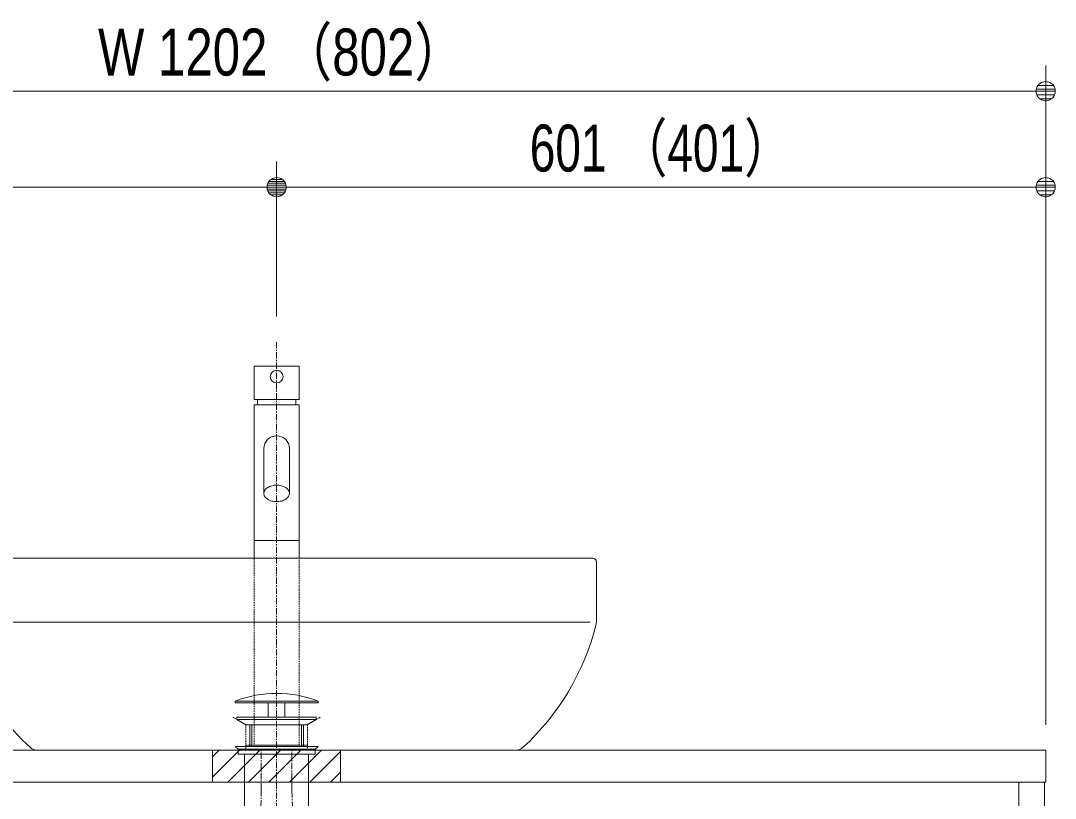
# Model space of a CAD drawing. Units: millimetres, scale not verified. Extents: x -6062 to 6062, y -3045 to 3045.
# Drawn here: x -4922 to -4114, y -1418 to -810 of the extents above; entities that cross this region are included whole.
import ezdxf
from ezdxf.enums import TextEntityAlignment as Align

# ---------------------------------------------------------------- set-up
doc = ezdxf.new("R2010")
doc.units = ezdxf.units.MM
doc.header["$LTSCALE"] = 20
doc.linetypes.add('CHAIN1', pattern=[8, 5, -1, 1, -1])
doc.linetypes.add('DASHED1', pattern=[1.8, 1.2, -0.6])
for name, color, linetype, lineweight in [('0-1_5ボウル・キャビネット', 7, 'Continuous', 9), ('0-2_2寸法-1', 7, 'Continuous', 9), ('0-3_0', 7, 'Continuous', 9), ('0-5_4給排水', 7, 'Continuous', 9)]:
    doc.layers.add(name, color=color, linetype=linetype, lineweight=lineweight)
doc.styles.add('ＭＳ Ｐゴシック', font='')
doc.styles.get('ＭＳ Ｐゴシック').set_extended_font_data('MS PGothic')

# ---------------------------------------------------------------- blocks, each defined once
blk = doc.blocks.new('_Dot')
at = {"layer": '0-3_0'}
for p, q in [((-10, 0), (-20, 0)), ((9.78, 2), (-9.78, 2)), ((7.99, 6), (-7.99, 6)), ((9.16, -3.98), (-9.16, -3.98)), ((6, -7.98), (-6, -7.98))]:
    blk.add_line(p, q, dxfattribs=at)
for points in [[(10, 0), (9.92, 1.25), (9.69, 2.49), (9.3, 3.68), (8.76, 4.82), (8.09, 5.88), (7.29, 6.85), (6.37, 7.71), (5.36, 8.44), (4.26, 9.05), (3.09, 9.51), (1.87, 9.82), (0.63, 9.98), (-0.63, 9.98), (-1.87, 9.82), (-3.09, 9.51), (-4.26, 9.05), (-5.36, 8.44), (-6.37, 7.71), (-7.29, 6.85), (-8.09, 5.88), (-8.76, 4.82), (-9.3, 3.68), (-9.69, 2.49), (-9.92, 1.25), (-10, 0), (0, 0)], [(-10, 0), (-9.92, -1.25), (-9.69, -2.49), (-9.3, -3.68), (-8.76, -4.82), (-8.09, -5.88), (-7.29, -6.85), (-6.37, -7.71), (-5.36, -8.44), (-4.26, -9.05), (-3.09, -9.51), (-1.87, -9.82), (-0.63, -9.98), (0.63, -9.98), (1.87, -9.82), (3.09, -9.51), (4.26, -9.05), (5.36, -8.44), (6.37, -7.71), (7.29, -6.85), (8.09, -5.88), (8.76, -4.82), (9.3, -3.68), (9.69, -2.49), (9.92, -1.25), (10, 0), (0, 0)]]:
    blk.add_lwpolyline(points, close=True, dxfattribs=at)
blk = doc.blocks.new('グループ-12')
at = {"layer": '0-5_4給排水', "linetype": 'CHAIN1'}
blk.add_line((-58700, -21220), (-58700, -42300), dxfattribs=at)
at = {"layer": '0-5_4給排水'}
for p, q in [((-59120, -27200), (-59120, -27540)), ((-59090, -27200), (-59090, -27540)), ((-58310, -27200), (-58310, -27540)), ((-58280, -27200), (-58280, -27540))]:
    blk.add_line(p, q, dxfattribs=at)
for points in [[(-59350, -26830), (-58050, -26830), (-58050, -26860), (-59350, -26860)], [(-58830, -26860), (-58570, -26860), (-58570, -27080), (-58830, -27080)], [(-59320, -27080), (-58080, -27080), (-58080, -27120), (-59320, -27120)], [(-59181.3, -27200), (-59320, -27120), (-58080, -27120), (-58220.2, -27200)], [(-59300, -27580), (-59350, -27540), (-58050, -27540), (-58100, -27580)], [(-59300, -27580), (-58100, -27580), (-58100, -27660), (-59300, -27660)], [(-59200, -27660), (-58200, -27660), (-58200, -28740), (-59200, -28740)]]:
    blk.add_lwpolyline(points, close=True, dxfattribs=at)
blk.add_arc((-58700, -28530.4), 1820.4, 69.08018, 110.91982, dxfattribs=at)
blk = doc.blocks.new('グループ-14')
at = {"layer": '0-5_4給排水'}
for p, q in [((-59000, -22120), (-59000, -22200)), ((-58400, -22120), (-58400, -22200)), ((-58350, -24320), (-59050, -24320))]:
    blk.add_line(p, q, dxfattribs=at)
blk.add_lwpolyline([(-59050, -21600), (-59050, -22120), (-58350, -22120), (-58350, -21600)], close=True, dxfattribs=at)
for points in [[(-58350, -24600), (-58350, -22200), (-59050, -22200), (-59050, -24600)], [(-58900, -22885.7), (-58900, -23585.7), (-58899.2, -23597.3), (-58896.7, -23609.1), (-58892.3, -23621.1), (-58886, -23633), (-58877.7, -23644.8), (-58867.4, -23656.1), (-58855.3, -23666.8), (-58841.4, -23676.6), (-58826.1, -23685.5), (-58809.4, -23693.3)], [(-58809.4, -23693.3), (-58791.9, -23699.9), (-58773.6, -23705.3), (-58755, -23709.3), (-58736.4, -23712.1), (-58718, -23713.8), (-58700, -23714.3), (-58682, -23713.8), (-58663.6, -23712.1), (-58645, -23709.3), (-58626.4, -23705.3), (-58608.1, -23699.9), (-58590.6, -23693.3), (-58573.9, -23685.5), (-58558.6, -23676.6), (-58544.7, -23666.8), (-58532.6, -23656.1), (-58522.3, -23644.8), (-58514, -23633), (-58507.7, -23621.1), (-58503.3, -23609.1), (-58500.8, -23597.3), (-58500, -23585.7), (-58500, -22885.7)], [(-58500, -23585.7), (-58500.8, -23574.2), (-58503.3, -23562.3), (-58507.7, -23550.3), (-58514, -23538.4), (-58522.3, -23526.7), (-58532.6, -23515.4), (-58544.7, -23504.7), (-58558.6, -23494.8), (-58573.9, -23485.9), (-58590.6, -23478.1), (-58608.1, -23471.5), (-58626.4, -23466.2), (-58645, -23462.1), (-58663.6, -23459.3), (-58682, -23457.7), (-58700, -23457.2), (-58718, -23457.7), (-58736.4, -23459.3), (-58755, -23462.1), (-58773.6, -23466.2), (-58791.9, -23471.5), (-58809.4, -23478.1), (-58826.1, -23485.9), (-58841.4, -23494.8), (-58855.3, -23504.7), (-58867.4, -23515.4), (-58877.7, -23526.7), (-58886, -23538.4), (-58892.3, -23550.3), (-58896.7, -23562.3), (-58899.2, -23574.2), (-58900, -23585.7)]]:
    blk.add_lwpolyline(points, dxfattribs=at)
at = {"layer": '0-5_4給排水', "linetype": 'DASHED1'}
blk.add_lwpolyline([(-59050, -24600), (-59050, -27520), (-58350, -27520), (-58350, -24600)], dxfattribs=at)
blk.add_lwpolyline([(-59180, -27520), (-59180, -27600), (-58220, -27600), (-58220, -27520)], close=True, dxfattribs=at)
at = {"layer": '0-5_4給排水', "linetype": 'CHAIN1'}
for points in [[(-58940, -28237.9), (-58940, -28213.8), (-58940, -27600)], [(-58460, -28237.9), (-58460, -28213.8), (-58460, -27600)]]:
    blk.add_lwpolyline(points, dxfattribs=at)
at = {"layer": '0-5_4給排水'}
blk.add_circle((-58700, -21760), 100, dxfattribs=at)
for start, end in [(90, 180), (0, 90)]:
    blk.add_arc((-58700, -22885.7), 200, start, end, dxfattribs=at)
at = {"layer": '0-5_4給排水', "linetype": 'CHAIN1'}
for centre, start, end in [((-62880.4, -28237.9), 326.23288, 0), ((-54519.6, -28237.9), 180, 213.76712)]:
    blk.add_arc(centre, 3940.4, start, end, dxfattribs=at)
blk = doc.blocks.new('グループ-40')
at = {"layer": '0-1_5ボウル・キャビネット'}
blk.add_lwpolyline([(-70720, -27600), (-46680, -27600), (-46680, -28100), (-70720, -28100)], close=True, dxfattribs=at)
blk.add_lwpolyline([(-47100, -28600), (-47100, -28100), (-46700, -28100), (-46700, -41360), (-46740, -41400), (-47060, -41400), (-47100, -41360), (-47100, -40600)], dxfattribs=at)
blk = doc.blocks.new('グループ-42')
at = {"layer": '0-1_5ボウル・キャビネット'}
blk.add_blockref('グループ-40', (0, 0), dxfattribs=at)
blk = doc.blocks.new('グループ-46')
at = {"layer": '0-1_5ボウル・キャビネット'}
for p, q in [((-63700, -24660), (-63700, -25551.2)), ((-53760, -24600), (-63640, -24600)), ((-53700, -25551.2), (-53700, -24660)), ((-63600, -25600), (-53800, -25600)), ((-62422.9, -27600), (-54977.1, -27600))]:
    blk.add_line(p, q, dxfattribs=at)
at = {"layer": '0-1_5ボウル・キャビネット', "linetype": 'DASHED1'}
blk.add_lwpolyline([(-58020, -27084.5), (-58220, -27200), (-58220, -27540), (-59180, -27540), (-59180, -27200), (-59380, -27084.5)], dxfattribs=at)
at = {"layer": '0-1_5ボウル・キャビネット'}
for centre, radius, start, end in [((-63640, -24660), 60, 90, 180), ((-53760, -24660), 60, 0, 90), ((-63300, -25551.2), 400, 180, 194.2917), ((-59914.8, -24688.9), 3893.3, 194.2917, 227.22797), ((-57485.2, -24688.9), 3893.3, 312.77203, 345.7083), ((-54100, -25551.2), 400, 345.7083, 0), ((-62422.9, -27400), 200, 227.22797, 270), ((-54977.1, -27400), 200, 270, 312.77203)]:
    blk.add_arc(centre, radius, start, end, dxfattribs=at)

msp = doc.modelspace()

# ---------------------------------------------------------------- linework, layer by layer
at = {"layer": '0-1_5ボウル・キャビネット'}
for p, q in [((-4772.5, -1385), (-4767.5, -1380)), ((-4772.5, -1401), (-4751.5, -1380)), ((-4760.5, -1405), (-4735.5, -1380)), ((-4744.5, -1405), (-4719.5, -1380)), ((-4728.5, -1405), (-4703.5, -1380)), ((-4712.5, -1405), (-4687.5, -1380)), ((-4696.5, -1405), (-4672.5, -1381)), ((-4680.5, -1405), (-4672.5, -1397))]:
    msp.add_line(p, q, dxfattribs=at)
msp.add_lwpolyline([(-4772.5, -1405), (-4772.5, -1380), (-4672.5, -1380), (-4672.5, -1405)], close=True, dxfattribs=at)
at = {"layer": '0-1_5ボウル・キャビネット', "linetype": 'DASHED1'}
msp.add_lwpolyline([(-4772.5, -1405), (-4772.5, -1380), (-4672.5, -1380), (-4672.5, -1405)], dxfattribs=at)
at = {"layer": '0-2_2寸法-1'}
for p, q in [((-4121.5, -920), (-4121.5, -845)), ((-4136.51, -865), (-5308.49, -865)), ((-4722.5, -1041), (-4722.5, -920)), ((-4722.5, -1041), (-4722.5, -920)), ((-4121.5, -1360), (-4121.5, -920)), ((-5308.49, -940), (-4737.51, -940)), ((-4136.51, -940), (-4707.49, -940))]:
    msp.add_line(p, q, dxfattribs=at)

# ---------------------------------------------------------------- block references
at = {"layer": '0-1_5ボウル・キャビネット', "xscale": 0.05, "yscale": 0.05}
for name in ['グループ-46', 'グループ-42']:
    msp.add_blockref(name, (-1787.5, 0), dxfattribs=at)
at = {"layer": '0-2_2寸法-1', "xscale": 0.7503418, "yscale": 0.7503418}
for p in [(-4121.5, -865), (-4722.5, -940), (-4121.5, -940)]:
    msp.add_blockref('_Dot', p, dxfattribs=at)
at = {"layer": '0-2_2寸法-1', "xscale": 0.7503418, "yscale": 0.7503418, "rotation": 180}
msp.add_blockref('_Dot', (-4722.5, -940), dxfattribs=at)
at = {"layer": '0-5_4給排水', "xscale": 0.05, "yscale": 0.05}
for name in ['グループ-12', 'グループ-14']:
    msp.add_blockref(name, (-1787.5, 0), dxfattribs=at)

# ---------------------------------------------------------------- texts
at = {"layer": '0-2_2寸法-1', "style": 'ＭＳ Ｐゴシック'}
for s, height, width, p in [('W 1202 （802）', 36.69, 0.8, (-4862.07, -863.81)), ('601 （401）', 36.66, 0.75, (-4524.7, -938.81))]:
    msp.add_text(s, height=height, dxfattribs=dict(at, width=width)).set_placement(p, align=Align.BOTTOM_LEFT)

doc.saveas('drawing.dxf')
